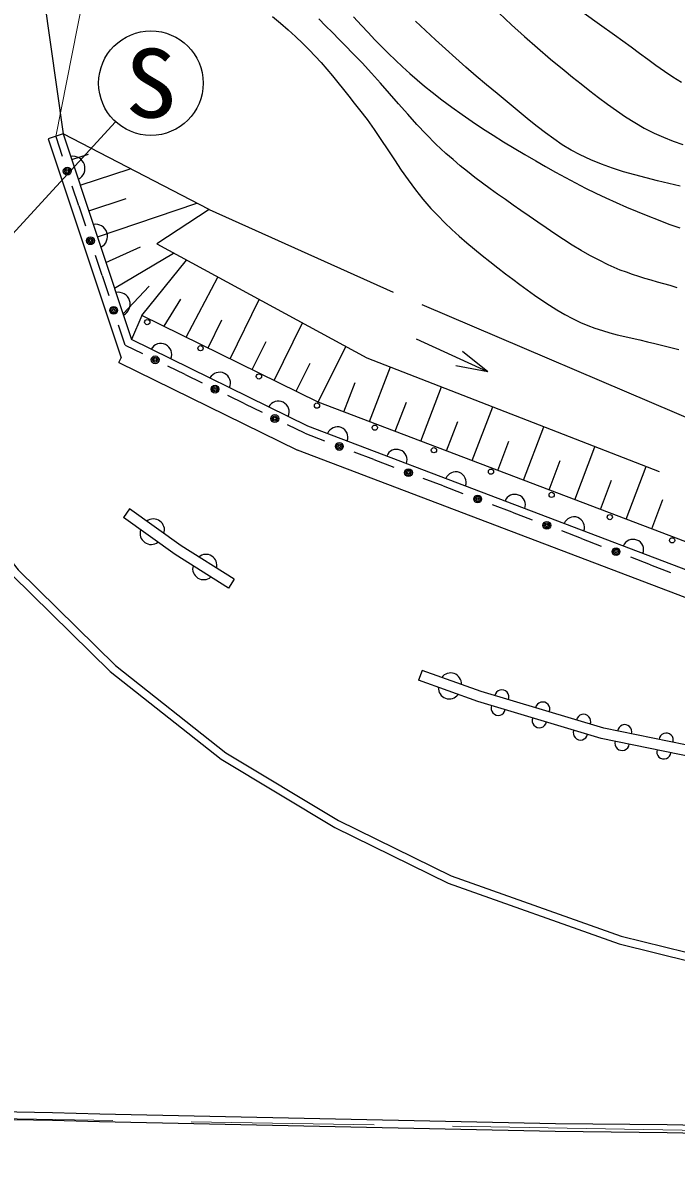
# Model space of a CAD drawing. Units: millimetres, scale not verified. Extents: x 40000 to 423008634, y 20000 to 333183309.
# Drawn here: x 384694 to 397189, y 281002 to 302952 of the extents above; entities that cross this region are included whole.
import ezdxf
from ezdxf.enums import TextEntityAlignment as Align

# ---------------------------------------------------------------- set-up
doc = ezdxf.new("R2010")
doc.units = ezdxf.units.MM
doc.header["$LTSCALE"] = 1000
doc.linetypes.add('CHAIN', pattern=[18.5, 12, -1.5, 3.5, -1.5])
doc.linetypes.add('DASHED', pattern=[7.5, 6, -1.5])
for name, color, linetype, lineweight in [('M-BGD', 7, 'Continuous', 25), ('M-BGD-EXST', 7, 'Continuous', 25), ('M-BMK', 2, 'CHAIN', 13), ('M-STR-HTXT', 7, 'Continuous', 13), ('M-STR-STRC', 7, 'Continuous', 25)]:
    doc.layers.add(name, color=color, linetype=linetype, lineweight=lineweight)
doc.styles.add('ＭＳ ゴシック', font='')
doc.styles.get('ＭＳ ゴシック').set_extended_font_data('MS Gothic')

msp = doc.modelspace()

# ---------------------------------------------------------------- linework, layer by layer
at = {"layer": 'M-BGD'}
for p, q in [((384846, 305162), (385463, 300830)), ((385463, 300830), (385178, 300735)), ((385178, 300735), (386575, 296545)), ((385321, 300782), (385447, 300402)), ((385463, 300830), (386774, 296895)), ((385627, 300338), (385946, 300444)), ((385791, 299846), (386746, 300164)), ((385764, 299451), (385637, 299831)), ((385764, 299451), (385891, 299071)), ((385955, 299354), (386666, 299591)), ((386118, 298862), (388019, 299504)), ((386282, 298371), (386943, 298670)), ((386446, 297879), (387575, 298550)), ((386208, 298120), (386081, 298500)), ((386972, 297355), (387823, 298415)), ((386208, 298120), (386335, 297739)), ((387816, 296941), (388426, 298088)), ((386610, 297387), (387107, 297918)), ((387394, 297148), (387712, 297668)), ((388659, 296526), (389216, 297660)), ((386972, 297355), (386774, 296895)), ((388237, 296733), (388502, 297272)), ((389502, 296112), (390042, 297212)), ((386652, 296788), (386525, 297169)), ((386652, 296788), (386979, 296628)), ((390145, 295239), (386774, 296895)), ((389080, 296319), (389345, 296858)), ((393587, 296275), (392225, 296903)), ((390345, 295698), (390869, 296764)), ((393587, 296275), (393105, 296663)), ((386532, 296457), (386575, 296545)), ((386532, 296457), (389946, 294780)), ((387796, 296226), (387469, 296387)), ((389923, 295905), (390188, 296444)), ((391326, 295324), (391724, 296369)), ((393587, 296275), (392979, 296390)), ((387796, 296226), (388123, 296065)), ((390836, 295511), (391049, 296072)), ((392308, 294951), (392702, 295988)), ((388941, 295664), (388614, 295824)), ((391817, 295138), (392030, 295698)), ((388941, 295664), (389268, 295503)), ((393289, 294577), (393681, 295607)), ((390085, 295101), (389758, 295262)), ((392798, 294764), (393012, 295325)), ((390085, 295101), (390464, 294957)), ((394271, 294204), (394659, 295225)), ((393780, 294391), (393993, 294951)), ((395252, 293830), (395638, 294844)), ((397934, 291740), (389946, 294780)), ((391409, 294598), (391031, 294741)), ((391409, 294598), (391787, 294454)), ((394761, 294017), (394975, 294578)), ((396234, 293457), (396617, 294463)), ((392732, 294094), (392354, 294238)), ((395743, 293644), (395956, 294204)), ((392732, 294094), (393110, 293950)), ((394056, 293590), (393677, 293734)), ((396724, 293270), (396938, 293831)), ((386735, 293654), (386618, 293491)), ((387719, 292945), (386735, 293654)), ((394056, 293590), (394434, 293446)), ((395379, 293087), (395001, 293231)), ((395379, 293087), (395757, 292943)), ((388736, 292306), (387719, 292945)), ((396702, 292583), (396324, 292727)), ((396702, 292583), (397080, 292439)), ((388736, 292306), (388630, 292137)), ((392329, 290562), (392262, 290374)), ((393460, 290159), (392329, 290562)), ((395807, 289457), (393460, 290159)), ((398190, 288970), (395807, 289457))]:
    msp.add_line(p, q, dxfattribs=at)
at = {"layer": 'M-BGD', "linetype": 'DASHED'}
for p, q in [((388256, 299381), (385463, 300830)), ((388256, 299381), (387255, 298723)), ((388256, 299381), (391777, 297799)), ((387255, 298723), (391275, 296544)), ((397852, 295203), (391777, 297799)), ((391275, 296544), (397260, 294213))]:
    msp.add_line(p, q, dxfattribs=at)
at = {"layer": 'M-BGD'}
for points in [[(393799, 303146), (394043, 302919), (394288, 302696), (394537, 302475), (394789, 302259), (395046, 302049), (395211, 301918), (395375, 301786), (395540, 301654), (395707, 301524), (395876, 301397), (396047, 301274), (396221, 301156), (396399, 301045), (396581, 300941), (396768, 300846), (396948, 300765), (397131, 300692), (397317, 300625)], [(389471, 303073), (389620, 302948), (389767, 302821), (389911, 302690), (390052, 302556), (390169, 302438), (390284, 302317), (390397, 302193), (390506, 302067), (390614, 301940), (390721, 301811), (390825, 301681), (390930, 301550), (391033, 301419), (391136, 301287), (391277, 301102), (391412, 300912), (391543, 300720), (391672, 300526), (391801, 300332), (391932, 300138), (392065, 299948), (392203, 299761), (392347, 299579), (392499, 299403), (392629, 299265), (392763, 299130), (392900, 298999), (393041, 298871), (393184, 298746), (393330, 298624), (393477, 298503), (393626, 298385), (393777, 298269), (393928, 298154), (394065, 298050), (394202, 297947), (394341, 297845), (394481, 297745), (394622, 297647), (394765, 297552), (394911, 297462), (395059, 297376), (395210, 297296), (395364, 297222), (395500, 297164), (395638, 297113), (395779, 297067), (395921, 297025), (396064, 296987), (396208, 296952), (396352, 296919), (396497, 296886), (396642, 296853), (396786, 296820), (396937, 296782), (397089, 296743), (397241, 296704)], [(397213, 297885), (397075, 297926), (396955, 297961), (396835, 297995), (396714, 298029), (396594, 298065), (396475, 298101), (396356, 298140), (396238, 298181), (396121, 298224), (396006, 298272), (395892, 298323), (395715, 298410), (395542, 298503), (395371, 298601), (395202, 298703), (395036, 298809), (394871, 298918), (394707, 299029), (394544, 299141), (394382, 299253), (394219, 299366), (394071, 299468), (393923, 299571), (393776, 299676), (393630, 299781), (393485, 299888), (393341, 299997), (393199, 300108), (393059, 300221), (392922, 300337), (392787, 300457), (392596, 300636), (392411, 300822), (392231, 301012), (392055, 301206), (391881, 301403), (391708, 301600), (391535, 301798), (391360, 301993), (391182, 302187), (391001, 302376), (390872, 302507), (390744, 302638), (390614, 302769), (390484, 302899), (390354, 303028)], [(391018, 303072), (391172, 302902), (391298, 302767), (391427, 302632), (391557, 302500), (391689, 302368), (391822, 302239), (391958, 302112), (392095, 301987), (392235, 301864), (392377, 301745), (392521, 301628), (392709, 301482), (392900, 301340), (393094, 301201), (393290, 301066), (393488, 300934), (393689, 300805), (393891, 300679), (394095, 300555), (394299, 300433), (394505, 300313), (394693, 300205), (394883, 300099), (395073, 299995), (395265, 299893), (395458, 299794), (395652, 299698), (395848, 299604), (396045, 299514), (396244, 299427), (396444, 299343), (396646, 299262), (396850, 299182), (397054, 299104), (397260, 299029)], [(397270, 299826), (397052, 299879), (396834, 299932), (396617, 299987), (396400, 300044), (396185, 300106), (395972, 300173), (395763, 300248), (395557, 300332), (395355, 300427), (395182, 300521), (395013, 300623), (394849, 300733), (394689, 300848), (394531, 300969), (394376, 301093), (394223, 301220), (394070, 301347), (393918, 301475), (393765, 301600), (393564, 301767), (393365, 301936), (393168, 302107), (392973, 302281), (392779, 302456), (392587, 302632), (392394, 302809), (392202, 302986)], [(397292, 301813), (397128, 301917), (396965, 302026), (396805, 302139), (396647, 302254), (396489, 302370), (396331, 302487), (396173, 302603), (396014, 302717), (395722, 302925), (395431, 303136)], [(411428, 291024), (404012, 291871), (401077, 292229), (398196, 292710), (390345, 295698), (386972, 297355)], [(415982, 290001), (403953, 291374), (401006, 291734), (398065, 292225), (390145, 295239)], [(388630, 292137), (387607, 292779), (386618, 293491)], [(415248, 287783), (407319, 288181), (403029, 288376), (400573, 288505), (398159, 288772), (395758, 289263), (393398, 289969), (392262, 290374)]]:
    msp.add_lwpolyline(points, dxfattribs=at)
for centre, radius in [((385542, 300117), 75), ((385542, 300117), 49.5), ((385542, 300117), 24.5), ((385986, 298785), 75), ((385986, 298785), 49.5), ((385986, 298785), 24.5), ((386430, 297454), 75), ((386430, 297454), 49.5), ((386430, 297454), 24.5), ((387073, 297228), 50), ((388092, 296728), 50), ((387224, 296507), 75), ((387224, 296507), 49.5), ((387224, 296507), 24.5), ((389209, 296188), 50), ((388369, 295945), 75), ((388369, 295945), 49.5), ((388369, 295945), 24.5), ((390319, 295630), 50), ((389513, 295382), 75), ((389513, 295382), 49.5), ((389513, 295382), 24.5), ((391426, 295208), 50), ((390747, 294849), 75), ((390747, 294849), 49.5), ((390747, 294849), 24.5), ((392557, 294777), 50), ((392070, 294346), 75), ((392070, 294346), 49.5), ((392070, 294346), 24.5), ((393648, 294366), 50), ((394809, 293921), 50), ((393394, 293842), 75), ((393394, 293842), 49.5), ((393394, 293842), 24.5), ((395921, 293496), 50), ((394717, 293338), 75), ((394717, 293338), 49.5), ((394717, 293338), 24.5), ((397113, 293052), 50), ((396041, 292835), 75), ((396041, 292835), 49.5), ((396041, 292835), 24.5)]:
    msp.add_circle(centre, radius, dxfattribs=at)
for centre, radius, start, end in [((385651, 300170), 230, 296.0303, 100.8301), ((386084, 298869), 230, 296.0299, 100.8316), ((386517, 297569), 230, 296.0292, 100.8313), ((387332, 296611), 209, 336.2671, 151.4046), ((388456, 296059), 209, 336.2671, 151.4046), ((389580, 295507), 209, 336.2671, 151.4046), ((390710, 295022), 202, 339.6667, 158.6626), ((391842, 294591), 202, 339.6667, 158.6626), ((392973, 294161), 202, 339.6654, 158.664), ((394105, 293730), 202, 339.6667, 158.6626), ((395236, 293300), 202, 339.6667, 158.6626), ((387191, 293250), 211, 341.0784, 127.4147), ((387149, 293186), 213, 161.3639, 307.1282), ((396367, 292869), 202, 339.6667, 158.6626), ((388197, 292576), 208, 344.1805, 131.5743), ((388151, 292509), 210, 164.4687, 311.2853), ((392875, 290306), 208, 356.6714, 144.1378), ((392850, 290228), 210, 176.9056, 323.9033), ((393855, 290055), 137, 337.7925, 168.9001), ((393787, 289840), 138, 158.1188, 348.5762), ((394637, 289821), 137, 337.7925, 168.9001), ((394574, 289604), 138, 158.1183, 348.5747), ((395420, 289587), 137, 337.7925, 168.9001), ((395361, 289369), 138, 158.1188, 348.5762), ((396207, 289390), 136, 342.4659, 174.4181), ((397001, 289228), 136, 342.4644, 174.4188), ((396156, 289168), 137, 162.8871, 353.9951), ((396956, 289005), 137, 162.8871, 353.9951)]:
    msp.add_arc(centre, radius, start, end, dxfattribs=at)
at = {"layer": 'M-BGD-EXST'}
msp.add_line((384154, 298545), (386466, 301063), dxfattribs=at)
msp.add_circle((387143, 301800), 1000, dxfattribs=at)
at = {"layer": 'M-BMK'}
msp.add_line((441905, 281002), (377631, 282103), dxfattribs=at)
at = {"layer": 'M-STR-HTXT'}
msp.add_line((385321, 300782), (394048, 344650), dxfattribs=at)
at = {"layer": 'M-STR-STRC'}
for points in [[(380848, 302932), (381147, 299780), (381556, 297717), (382276, 295650), (383300, 293896), (384490, 292387), (386365, 290545), (388489, 288862), (390660, 287557), (392828, 286491), (396098, 285332), (398183, 284817), (402583, 284398), (410128, 284189)], [(380997, 302946), (381296, 299802), (381701, 297756), (382413, 295713), (383425, 293981), (384602, 292488), (386464, 290657), (388574, 288986), (390732, 287689), (392886, 286629), (396141, 285476), (398209, 284966), (402592, 284548), (410133, 284339)], [(409127, 281646), (402144, 281758), (397022, 281866), (394880, 281888), (386165, 282072), (385261, 282099), (380135, 282190), (375798, 282287), (369814, 282389), (365655, 282451), (361959, 282507), (358139, 282593), (351563, 282725), (344557, 282867)], [(409125, 281496), (402141, 281608), (397020, 281716), (394878, 281738), (386161, 281922), (385257, 281949), (380132, 282040), (375795, 282137), (369811, 282239), (365653, 282301), (361956, 282357), (358136, 282443), (351560, 282575), (344554, 282717)]]:
    msp.add_lwpolyline(points, dxfattribs=at)

# ---------------------------------------------------------------- texts
at = {"layer": 'M-BGD-EXST', "style": 'ＭＳ ゴシック', "width": 1.1}
msp.add_text('S', height=1320, dxfattribs=at).set_placement((387143, 301800), align=Align.MIDDLE_CENTER)

doc.saveas('drawing.dxf')
